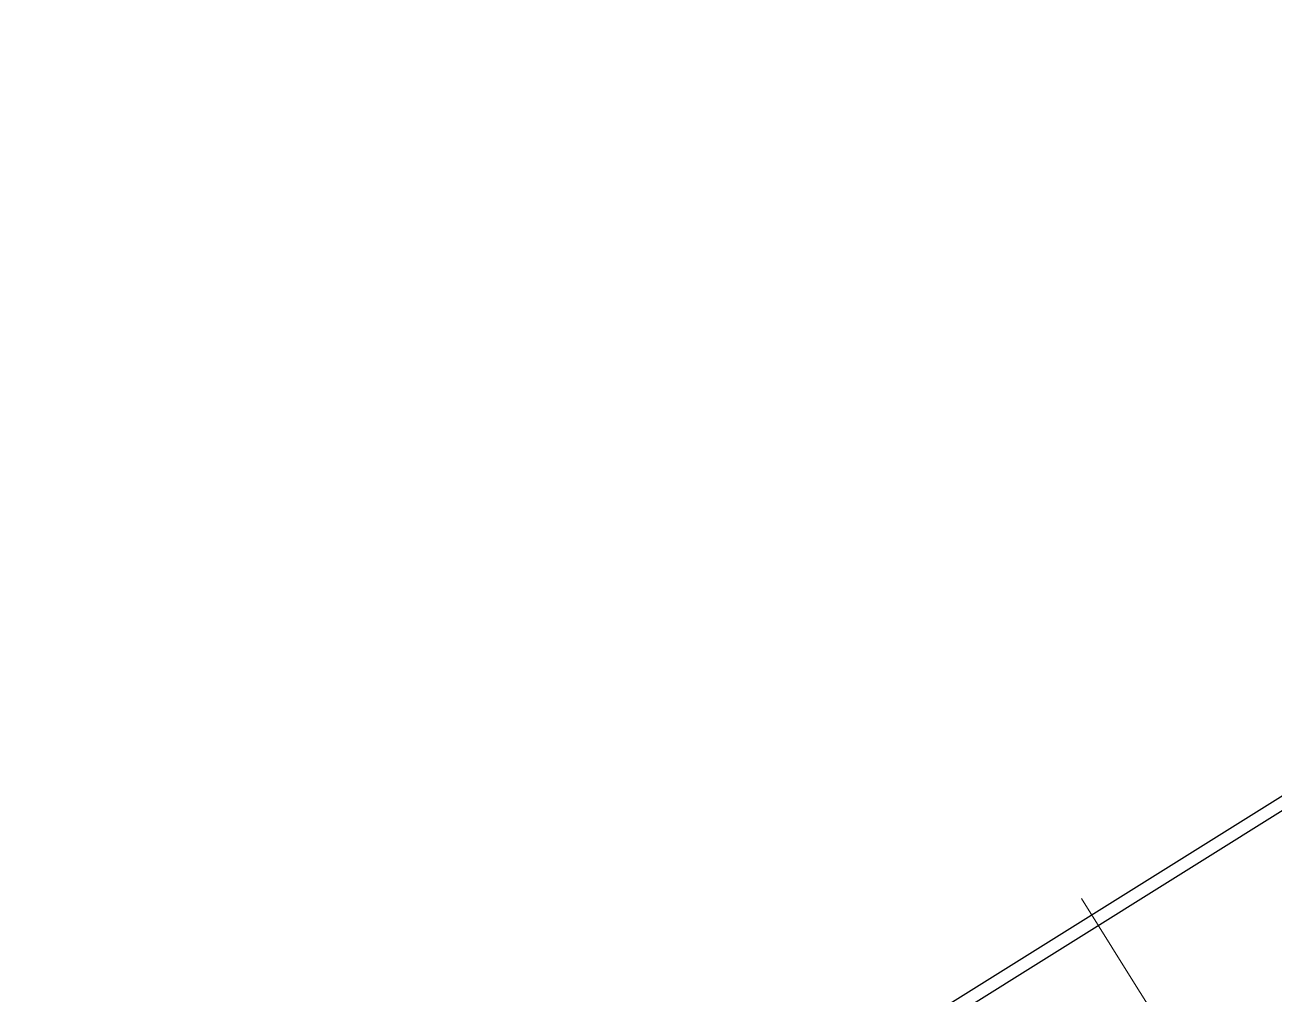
# Model space of a CAD drawing. Header units: metres. Extents: x 3 to 509016, y 4 to 6969473.
# Drawn here: x 507782.78 to 507823.17, y 6967342.94 to 6967374.29 of the extents above; entities that cross this region are included whole.
import ezdxf

# ---------------------------------------------------------------- set-up
doc = ezdxf.new("R2010")
doc.units = ezdxf.units.M
doc.layers.add('D_UG_PIPES', color=252, linetype='EXIST_SWD', lineweight=0)
doc.layers.add('VPORTS', color=11, linetype='Continuous', plot=False)
doc.layers.add('VPORTS_FRAMES', color=11, linetype='Continuous', plot=False)
doc.layers.add('XREF', color=7, linetype='Continuous')
doc.styles.get("Standard").update_dxf_attribs({"font": 'ARIALN.TTF'})
doc.linetypes.add('EXIST_SWD', pattern='A,5,-2.5,5,-2,["SWD",Standard,S=2.5,R=0,X=0,Y=-1.25],-8,5,-2.5,5,-2.5', length=37.5)

# ---------------------------------------------------------------- blocks, each defined once
blk = doc.blocks.new('XD_HATCH')
at = {"layer": 'VPORTS_FRAMES'}
blk.add_lwpolyline([(507821.282, 6966964.794), (507649.023, 6967240.319), (507863.311, 6967374.293), (508035.571, 6967098.768)], close=True, dxfattribs=at)
blk = doc.blocks.new('XE_SURVEY')
at = {"layer": 'D_UG_PIPES', "flags": 128}
blk.add_lwpolyline([(507832.259, 6967315.901), (507829.046, 6967322.678), (507824.457, 6967332.433), (507821.973, 6967337.848), (507821.627, 6967338.544), (507818.446, 6967343.632), (507816.945, 6967346.033)], dxfattribs=at)
blk = doc.blocks.new('XD_DESIGN_1')
at = {"layer": 'VPORTS'}
blk.add_lwpolyline([(507821.282, 6966964.794), (507649.237, 6967239.976), (507863.049, 6967373.652), (508035.094, 6967098.47)], close=True, dxfattribs=at)
blk = doc.blocks.new('XD_DESIGN_2')
at = {"layer": 'VPORTS'}
blk.add_lwpolyline([(507821.282, 6966964.794), (507649.237, 6967239.976), (507863.049, 6967373.652), (508035.094, 6967098.47)], close=True, dxfattribs=at)

msp = doc.modelspace()

# ---------------------------------------------------------------- linework, layer by layer
at = {"layer": 'VPORTS_FRAMES'}
msp.add_lwpolyline([(507821.282, 6966964.794), (507649.023, 6967240.319), (507863.311, 6967374.293), (508035.571, 6967098.768)], close=True, dxfattribs=at)

# ---------------------------------------------------------------- block references
for name in ['XD_HATCH', 'XE_SURVEY']:
    msp.add_blockref(name, (0, 0))
at = {"layer": 'XREF'}
for name in ['XD_HATCH', 'XE_SURVEY']:
    msp.add_blockref(name, (0, 0), dxfattribs=at)

# ---------------------------------------------------------------- next in the draw order: block references
msp.add_blockref('XD_DESIGN_1', (0, 0))

# ---------------------------------------------------------------- next in the draw order: block references
msp.add_blockref('XD_DESIGN_2', (0, 0), dxfattribs=at)

doc.saveas('drawing.dxf')
